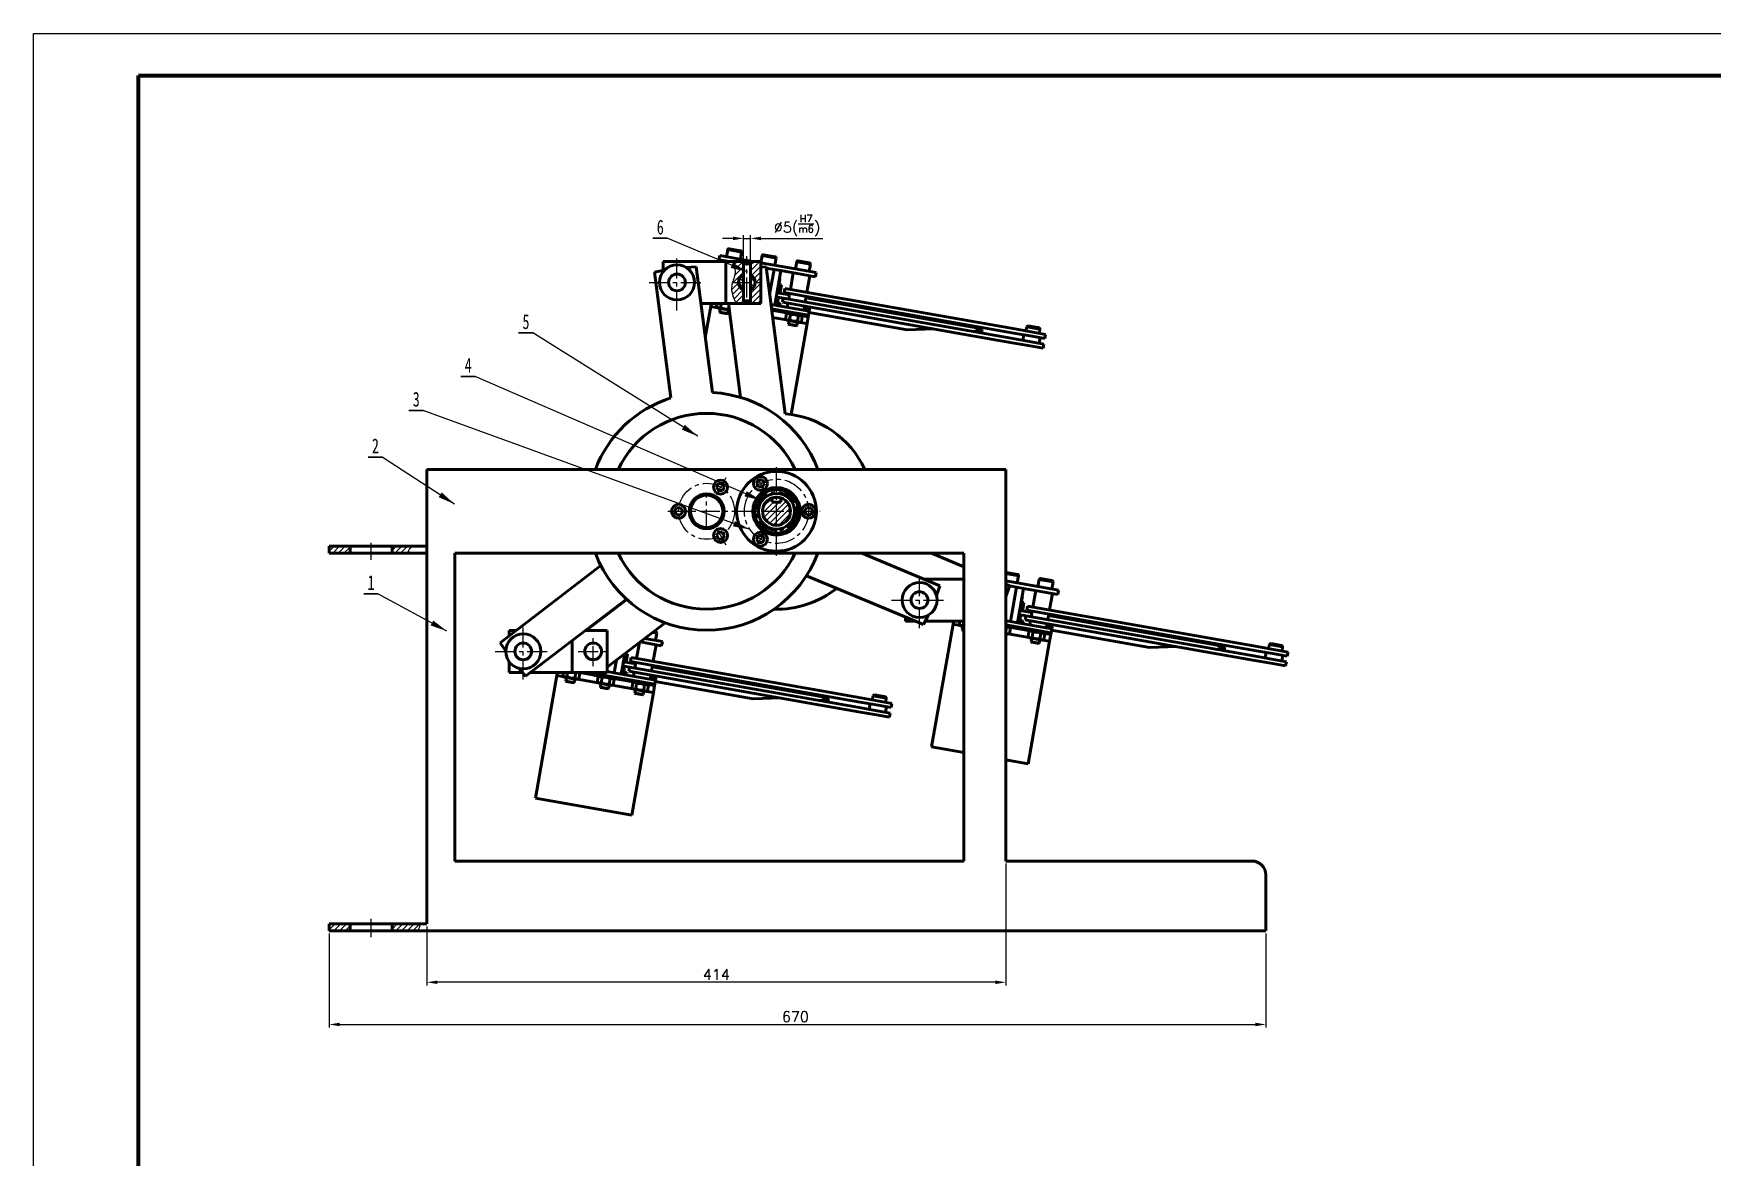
# Model space of a CAD drawing. Header units: millimetres. Extents: x 141 to 982, y 511 to 1105.
# Drawn here: x 141 to 541.3, y 837.5 to 1105.3 of the extents above; entities that cross this region are included whole.
import ezdxf

# ---------------------------------------------------------------- set-up
doc = ezdxf.new("R2010")
doc.units = ezdxf.units.MM
doc.header["$LTSCALE"] = 0.3
doc.linetypes.add('CENTER', pattern=[50.8, 31.75, -6.35, 6.35, -6.35])
doc.layers.add('10', color=7, linetype='Continuous')
for name, color, linetype, lineweight in [('剖面线', 190, 'Continuous', 18), ('尺寸线', 6, 'Continuous', 18), ('粗实线', 7, 'Continuous', 50), ('细实线', 3, 'Continuous', 18), ('细点画线', 1, 'CENTER', 18)]:
    doc.layers.add(name, color=color, linetype=linetype, lineweight=lineweight)
doc.styles.add('SLDTEXTSTYLE0', font='TXT', dxfattribs={"width": 0.7})
doc.styles.get("Standard").update_dxf_attribs({"font": 'txt', "bigfont": 'gbcbig.shx'})
doc.styles.add('我的样式', font='romans.shx', dxfattribs={"height": 2.5, "bigfont": 'chineset.shx'})
doc.dimstyles.new('SLDDIMSTYLE0', dxfattribs={"dimtxt": 0, "dimasz": 4.08, "dimexe": 0, "dimexo": 0.0625, "dimgap": 0, "dimtad": 0, "dimtih": 1, "dimtoh": 1, "dimdec": 0, "dimrnd": 1e-09, "dimzin": 0, "dimdsep": 46, "dimtxsty": 'Standard', "dimsah": 1, "dimcen": 0.09, "dimadec": 0, "dimazin": 0, "dimtfac": 4.08, "dimtdec": 0, "dimtofl": 0, "dimtmove": 0, "dimatfit": 3, "dimfxl": 1, "dimfrac": 2, "dimtolj": 1, "dimtzin": 0, "dimarcsym": 0})
doc.dimstyles.new('我的样式', dxfattribs={"dimtxt": 2.5, "dimasz": 2.5, "dimexe": 0.75, "dimexo": 0.625, "dimtad": 1, "dimdec": 1, "dimlfac": 3, "dimdsep": 46, "dimtxsty": '我的样式', "dimcen": 2.5, "dimclrd": 256, "dimclre": 256, "dimclrt": 256, "dimadec": 0, "dimazin": 0, "dimtp": 0.018, "dimtm": 0.018, "dimtfac": 1, "dimtdec": 1, "dimtmove": 0, "dimatfit": 3, "dimfxl": 1, "dimlwd": 18, "dimlwe": 18, "dimarcsym": 0})

# ---------------------------------------------------------------- blocks, each defined once
blk = doc.blocks.new('SW_NOTE_2')
at = {"layer": '10', "color": 0}
for p, q in [((-3.38, 0), (0, 0)), ((0, 0), (-3.38, 0)), ((-3.38, 0), (0, 0)), ((0, 0), (-3.38, 0)), ((-3.38, 0), (0, 0)), ((0, 0), (-3.38, 0))]:
    blk.add_line(p, q, dxfattribs=at)
at = {"layer": '10', "color": 0, "insert": (-2.46, 4.42), "char_height": 3.5, "attachment_point": 1, "style": 'SLDTEXTSTYLE0'}
blk.add_mtext('3', dxfattribs=at)
blk = doc.blocks.new('*D11')
at = {"layer": 'Defpoints', "color": 0, "transparency": 16777216}
for p in [(211.49, 891.5), (434.82, 891.5), (434.82, 869.22)]:
    blk.add_point(p, dxfattribs=at)
at = {"layer": '尺寸线', "linetype": 'Continuous', "lineweight": 18, "transparency": 16777216}
for p, q in [((211.49, 890.88), (211.49, 868.47)), ((434.82, 890.88), (434.82, 868.47)), ((213.99, 869.22), (432.32, 869.22))]:
    blk.add_line(p, q, dxfattribs=at)
at = {"layer": '尺寸线', "transparency": 16777216}
for points in [[(213.99, 869.63), (213.99, 868.8), (211.49, 869.22)], [(432.32, 869.63), (432.32, 868.8), (434.82, 869.22)]]:
    blk.add_solid(points, dxfattribs=at)
at = {"layer": '尺寸线', "transparency": 16777216, "insert": (322.67, 871.09), "char_height": 2.5, "attachment_point": 5, "style": '我的样式'}
blk.add_mtext('670', dxfattribs=at)
blk = doc.blocks.new('*D12')
at = {"layer": 'Defpoints', "color": 0, "transparency": 16777216}
for p in [(372.82, 908.17), (234.82, 893.17), (234.82, 879.27)]:
    blk.add_point(p, dxfattribs=at)
at = {"layer": '尺寸线', "linetype": 'Continuous', "lineweight": 18, "transparency": 16777216}
for p, q in [((372.82, 907.55), (372.82, 878.52)), ((234.82, 892.55), (234.82, 878.52)), ((370.32, 879.27), (237.32, 879.27))]:
    blk.add_line(p, q, dxfattribs=at)
at = {"layer": '尺寸线', "transparency": 16777216}
for points in [[(237.32, 879.68), (237.32, 878.85), (234.82, 879.27)], [(370.32, 879.68), (370.32, 878.85), (372.82, 879.27)]]:
    blk.add_solid(points, dxfattribs=at)
at = {"layer": '尺寸线', "transparency": 16777216, "insert": (303.82, 881.14), "char_height": 2.5, "attachment_point": 5, "style": '我的样式'}
blk.add_mtext('414', dxfattribs=at)
blk = doc.blocks.new('*D15')
at = {"layer": 'Defpoints', "color": 0, "transparency": 16777216}
for p in [(311.95, 1056.53), (310.28, 1050.44), (311.95, 1050.44)]:
    blk.add_point(p, dxfattribs=at)
at = {"layer": '尺寸线', "linetype": 'Continuous', "lineweight": 18, "transparency": 16777216}
for p, q in [((310.28, 1051.07), (310.28, 1057.28)), ((311.95, 1051.07), (311.95, 1057.28)), ((307.78, 1056.53), (305.28, 1056.53)), ((310.28, 1056.53), (311.95, 1056.53)), ((314.45, 1056.53), (329.17, 1056.53))]:
    blk.add_line(p, q, dxfattribs=at)
at = {"layer": '尺寸线', "transparency": 16777216}
for points in [[(307.78, 1056.95), (307.78, 1056.11), (310.28, 1056.53)], [(314.45, 1056.95), (314.45, 1056.11), (311.95, 1056.53)]]:
    blk.add_solid(points, dxfattribs=at)
at = {"layer": '尺寸线', "transparency": 16777216, "insert": (323.06, 1059.61), "char_height": 2.5, "attachment_point": 5, "style": '我的样式'}
blk.add_mtext('{\\Fromans,chineset|c134;%%C5(\\H0.7x;\\SH7/m6;\\H1.4286x;)}', dxfattribs=at)

msp = doc.modelspace()

# ---------------------------------------------------------------- hatches: boundary and pattern name
at = {"layer": '剖面线'}
h = msp.add_hatch(dxfattribs=at)
h.set_pattern_fill('ANSI31', color=256, scale=0.3)
edge = h.paths.add_edge_path()
edge.add_line((310.28, 1051.05), (307.92, 1051.05))
edge.add_spline(control_points=[(307.92, 1051.05), (308.169, 1050.032), (308.516, 1048.34), (307.858, 1046.703), (307.665, 1046.05)], knot_values=[0.3847955, 0.3847955, 0.3847955, 0.3847955, 3.4352604, 5.4721846, 5.4721846, 5.4721846, 5.4721846], degree=3, periodic=0)
edge.add_line((307.665, 1046.05), (309.099, 1046.05))
edge.add_arc((311.099, 1046.05), 2, 114.1552, 180, ccw=False)
edge.add_line((310.28, 1047.875), (310.28, 1051.05))
edge = h.paths.add_edge_path()
edge.add_arc((311.099, 1046.05), 2, 180, 245.8448, ccw=False)
edge.add_line((309.099, 1046.05), (307.665, 1046.05))
edge.add_spline(control_points=[(307.665, 1046.05), (307.58, 1045.762), (307.165, 1044.099), (307.869, 1042.43), (308.529, 1041.05)], knot_values=[5.4721846, 5.4721846, 5.4721846, 5.4721846, 6.3697654, 10.6655385, 10.6655385, 10.6655385, 10.6655385], degree=3, periodic=0)
edge.add_line((308.529, 1041.05), (310.28, 1041.05))
edge.add_line((310.28, 1041.05), (310.28, 1044.225))
h.paths.add_polyline_path([(314.432, 1051.05), (311.947, 1051.05), (311.947, 1047.861, -0.2910229), (313.099, 1046.05), (314.432, 1046.05)])
h.paths.add_polyline_path([(314.432, 1046.05), (313.099, 1046.05, -0.2910229), (311.947, 1044.238), (311.947, 1041.05), (314.432, 1041.05)])
h = msp.add_hatch(dxfattribs=at)
h.set_pattern_fill('ANSI31', color=256, scale=0.3, angle=90)
h.paths.add_polyline_path([(310.28, 1047.875, 0.295477), (309.099, 1046.05), (310.28, 1046.05)])
h.paths.add_polyline_path([(310.28, 1046.05), (309.099, 1046.05, 0.295477), (310.28, 1044.225)])
h.paths.add_polyline_path([(311.947, 1047.861), (311.947, 1046.05), (313.099, 1046.05, 0.2910229)])
h.paths.add_polyline_path([(313.099, 1046.05), (311.947, 1046.05), (311.947, 1044.238, 0.2910229)])
h = msp.add_hatch(dxfattribs=at)
h.set_pattern_fill('ANSI31', color=256, scale=0.3)
h.paths.add_polyline_path([(319.158, 994.684), (319.158, 993.671), (317.158, 993.671), (317.158, 994.684, 6.5131317)])
h = msp.add_hatch(dxfattribs=at)
h.set_pattern_fill('ANSI31', color=256, scale=0.3)
h.paths.add_polyline_path([(216.491, 983.171), (211.491, 983.171), (211.491, 981.505), (216.491, 981.505)])
edge = h.paths.add_edge_path()
edge.add_spline(control_points=[(230.519, 981.505), (230.39, 981.764), (230.34, 982.267), (230.794, 982.62), (231.006, 982.824), (230.821, 983.171)], knot_values=[2.1055184, 2.1055184, 2.1055184, 2.1055184, 2.9616351, 4.1004282, 4.8783937, 4.8783937, 4.8783937, 4.8783937], degree=3, periodic=0)
edge.add_line((230.821, 983.171), (226.491, 983.171))
edge.add_line((226.491, 983.171), (226.491, 981.505))
edge.add_line((226.491, 981.505), (230.519, 981.505))
h.paths.add_polyline_path([(216.491, 893.171), (211.491, 893.171), (211.491, 891.505), (216.491, 891.505)])
edge = h.paths.add_edge_path()
edge.add_spline(control_points=[(232.751, 891.505), (232.748, 891.64), (232.791, 892.012), (233.166, 892.565), (233.038, 892.979), (232.931, 893.171)], knot_values=[0.6832729, 0.6832729, 0.6832729, 0.6832729, 1.0952409, 1.8270275, 2.4704393, 2.4704393, 2.4704393, 2.4704393], degree=3, periodic=0)
edge.add_line((232.931, 893.171), (226.491, 893.171))
edge.add_line((226.491, 893.171), (226.491, 891.505))
edge.add_line((226.491, 891.505), (232.751, 891.505))

# ---------------------------------------------------------------- linework, layer by layer
at = {"color": 3, "lineweight": -3}
for p, q in [((141.04, 1105.342), (982.04, 1105.342)), ((141.04, 511.342), (141.04, 1105.342))]:
    msp.add_line(p, q, dxfattribs=at)
at = {"lineweight": 70}
for p, q in [((166.04, 1095.342), (972.04, 1095.342)), ((166.04, 521.342), (166.04, 1095.342))]:
    msp.add_line(p, q, dxfattribs=at)
at = {"layer": '粗实线'}
for p, q in [((306.555, 1053.874), (306.251, 1052.151)), ((309.838, 1053.295), (306.555, 1053.874)), ((306.845, 1054.077), (309.635, 1053.585)), ((309.534, 1051.572), (309.838, 1053.295)), ((306.099, 1051.05), (291.099, 1051.05)), ((291.099, 1048.905), (291.099, 1051.05)), ((302.87, 1019.804), (298.99, 1049.784)), ((304.365, 1051.05), (304.436, 1051.455)), ((304.61, 1052.44), (304.436, 1051.455)), ((304.436, 1051.455), (306.077, 1051.166)), ((304.61, 1052.44), (312.496, 1051.05)), ((306.077, 1051.166), (306.057, 1051.05)), ((306.077, 1051.166), (306.737, 1051.05)), ((306.099, 1041.05), (306.099, 1051.05)), ((314.432, 1051.05), (306.099, 1051.05)), ((310.28, 1041.05), (310.28, 1051.05)), ((310.425, 1050.586), (310.28, 1050.442)), ((310.28, 1050.442), (311.947, 1050.442)), ((310.425, 1050.586), (311.803, 1050.586)), ((311.947, 1050.442), (311.803, 1050.586)), ((311.947, 1041.05), (311.947, 1051.05)), ((314.432, 1041.05), (314.432, 1051.05)), ((314.432, 1050.708), (327.589, 1048.388)), ((315.657, 1049.784), (314.432, 1049.719)), ((314.762, 1052.427), (314.458, 1050.704)), ((318.044, 1051.848), (314.762, 1052.427)), ((315.051, 1052.63), (317.842, 1052.138)), ((320.191, 1014.749), (315.657, 1049.784)), ((315.698, 1049.47), (317.567, 1049.14)), ((316.514, 1043.166), (317.567, 1049.14)), ((317.567, 1049.14), (319.208, 1048.851)), ((317.741, 1050.125), (318.044, 1051.848)), ((319.208, 1048.851), (317.761, 1040.644)), ((319.208, 1048.851), (327.415, 1047.404)), ((322.968, 1050.98), (322.665, 1049.257)), ((326.251, 1050.401), (322.968, 1050.98)), ((323.258, 1051.183), (326.048, 1050.691)), ((325.947, 1048.678), (326.251, 1050.401)), ((289.073, 1048.501), (292.953, 1018.521)), ((318.504, 1044.859), (318.544, 1044.852)), ((318.505, 1044.86), (318.778, 1044.808)), ((318.544, 1044.852), (318.819, 1044.801)), ((319.317, 1045.447), (318.647, 1045.565)), ((318.742, 1045.548), (318.857, 1046.205)), ((318.745, 1046.224), (318.857, 1046.205)), ((318.777, 1044.571), (318.819, 1044.801)), ((318.819, 1044.801), (318.778, 1044.808)), ((318.857, 1046.205), (318.973, 1046.861)), ((318.861, 1046.881), (318.973, 1046.861)), ((319.317, 1045.447), (319.027, 1043.805)), ((322.163, 1048.33), (321.468, 1044.39)), ((325.407, 1043.696), (326.102, 1047.635)), ((327.589, 1048.388), (327.415, 1047.404)), ((306.099, 1041.05), (300.121, 1041.05)), ((302.468, 1040.294), (302.601, 1041.05)), ((304.032, 1041.05), (303.882, 1040.202)), ((305.009, 1041.05), (304.83, 1040.034)), ((314.432, 1041.05), (306.099, 1041.05)), ((306.704, 1041.05), (309.603, 1018.652)), ((310.425, 1041.513), (310.28, 1041.657)), ((310.28, 1041.657), (311.947, 1041.657)), ((310.425, 1041.513), (311.803, 1041.513)), ((311.947, 1041.657), (311.803, 1041.513)), ((317.761, 1040.644), (316.818, 1040.81)), ((317.761, 1040.644), (325.968, 1039.197)), ((318.913, 1040.855), (317.832, 1041.045)), ((318.108, 1042.614), (319.75, 1042.324)), ((318.282, 1043.598), (321.237, 1043.077)), ((319.027, 1043.805), (318.357, 1043.924)), ((318.373, 1041.235), (318.601, 1042.527)), ((318.735, 1044.579), (318.464, 1044.63)), ((318.638, 1043.536), (318.696, 1043.864)), ((318.735, 1044.579), (318.777, 1044.571)), ((318.775, 1043.511), (318.832, 1043.84)), ((319.172, 1040.809), (318.913, 1040.855)), ((319.101, 1040.408), (319.172, 1040.809)), ((319.75, 1042.324), (319.576, 1041.339)), ((319.576, 1041.339), (362.617, 1033.75)), ((319.75, 1042.324), (362.791, 1034.735)), ((320.155, 1044.622), (319.981, 1043.637)), ((319.981, 1043.637), (363.022, 1036.048)), ((320.155, 1044.622), (363.196, 1037.033)), ((320.889, 1041.108), (320.716, 1040.123)), ((321.294, 1043.406), (321.063, 1042.093)), ((325.002, 1041.398), (325.234, 1042.711)), ((325.176, 1042.383), (365.35, 1035.299)), ((301.171, 1032.937), (302.468, 1040.294)), ((304.119, 1040.003), (302.468, 1040.294)), ((303.882, 1040.202), (304.221, 1039.917)), ((304.221, 1039.917), (306.912, 1039.443)), ((304.754, 1039.823), (304.607, 1038.986)), ((304.607, 1038.986), (304.674, 1038.89)), ((304.607, 1038.986), (306.576, 1038.639)), ((306.48, 1038.571), (304.674, 1038.89)), ((306.48, 1038.571), (306.576, 1038.639)), ((306.576, 1038.639), (306.724, 1039.476)), ((306.814, 1040.202), (306.725, 1039.7)), ((306.894, 1039.582), (306.725, 1039.7)), ((325.794, 1038.212), (316.953, 1039.771)), ((316.998, 1039.425), (325.736, 1037.884)), ((320.532, 1037.109), (317.222, 1037.693)), ((320.52, 1038.579), (320.296, 1037.307)), ((320.296, 1037.307), (320.634, 1037.023)), ((320.935, 1038.73), (320.52, 1038.579)), ((320.634, 1037.023), (321.394, 1036.889)), ((321.168, 1036.929), (321.02, 1036.092)), ((321.468, 1038.412), (321.243, 1037.14)), ((321.394, 1036.889), (323.671, 1036.488)), ((323.363, 1038.078), (323.139, 1036.806)), ((323.671, 1036.488), (324.086, 1036.639)), ((324.311, 1037.911), (323.972, 1038.195)), ((324.311, 1037.911), (324.086, 1036.639)), ((324.655, 1039.428), (324.828, 1040.413)), ((324.907, 1039.418), (324.901, 1039.385)), ((324.907, 1039.418), (325.451, 1039.322)), ((325.017, 1040.041), (325.011, 1040.009)), ((325.011, 1040.009), (325.556, 1039.913)), ((325.017, 1040.041), (325.561, 1039.945)), ((325.736, 1037.884), (325.447, 1036.242)), ((325.451, 1039.322), (325.974, 1039.23)), ((325.556, 1039.913), (326.078, 1039.821)), ((325.561, 1039.945), (326.084, 1039.853)), ((325.736, 1037.884), (325.794, 1038.212)), ((325.968, 1039.197), (325.794, 1038.212)), ((325.91, 1038.869), (349.277, 1034.748)), ((326.142, 1040.182), (325.968, 1039.197)), ((363.196, 1037.033), (374.94, 1034.962)), ((321.02, 1036.092), (321.088, 1035.996)), ((321.02, 1036.092), (322.99, 1035.745)), ((322.893, 1035.677), (321.088, 1035.996)), ((321.627, 1014.579), (325.447, 1036.242)), ((322.893, 1035.677), (322.99, 1035.745)), ((322.99, 1035.745), (323.138, 1036.582)), ((325.447, 1036.242), (323.796, 1036.533)), ((349.277, 1034.748), (355.686, 1034.972)), ((362.617, 1033.75), (374.362, 1031.679)), ((362.791, 1034.735), (374.535, 1032.664)), ((363.022, 1036.048), (374.767, 1033.977)), ((374.535, 1032.664), (378.838, 1031.905)), ((374.767, 1033.977), (379.07, 1033.218)), ((374.94, 1034.962), (379.243, 1034.203)), ((377.1, 1033.566), (376.869, 1032.253)), ((377.861, 1035.458), (377.602, 1034.493)), ((380.481, 1034.996), (377.861, 1035.458)), ((378.241, 1035.7), (380.31, 1035.335)), ((379.07, 1033.218), (382.113, 1032.682)), ((379.243, 1034.203), (382.287, 1033.666)), ((380.31, 1035.335), (380.698, 1035.267)), ((380.972, 1034.909), (380.481, 1034.996)), ((380.808, 1031.558), (381.039, 1032.871)), ((380.885, 1033.914), (380.972, 1034.909)), ((382.113, 1032.682), (382.287, 1033.666)), ((374.362, 1031.679), (378.665, 1030.92)), ((378.665, 1030.92), (381.708, 1030.384)), ((378.838, 1031.905), (381.882, 1031.369)), ((381.708, 1030.384), (381.882, 1031.369)), ((234.824, 1001.505), (234.824, 991.505)), ((372.824, 1001.505), (234.824, 1001.505)), ((372.824, 1001.505), (372.824, 991.505)), ((303.862, 997.278), (304.343, 998.111)), ((304.343, 996.445), (303.862, 997.278)), ((304.343, 998.111), (305.306, 998.111)), ((305.306, 998.111), (305.787, 997.278)), ((305.787, 997.278), (305.306, 996.445)), ((313.362, 998.144), (313.843, 998.977)), ((313.843, 997.311), (313.362, 998.144)), ((313.843, 998.977), (314.806, 998.977)), ((314.806, 997.311), (313.843, 997.311)), ((314.806, 998.977), (315.287, 998.144)), ((315.287, 998.144), (314.806, 997.311)), ((305.306, 996.445), (304.343, 996.445)), ((317.158, 994.684), (317.158, 993.671)), ((317.158, 993.671), (319.158, 993.671)), ((319.158, 993.671), (319.158, 994.684)), ((234.824, 991.505), (234.824, 893.171)), ((293.862, 991.505), (294.343, 992.338)), ((294.343, 990.671), (293.862, 991.505)), ((294.343, 992.338), (295.306, 992.338)), ((295.306, 990.671), (294.343, 990.671)), ((295.306, 992.338), (295.787, 991.505)), ((295.787, 991.505), (295.306, 990.671)), ((324.862, 991.505), (325.343, 992.338)), ((325.343, 990.671), (324.862, 991.505)), ((325.343, 992.338), (326.306, 992.338)), ((326.306, 990.671), (325.343, 990.671)), ((326.306, 992.338), (326.787, 991.505)), ((326.787, 991.505), (326.306, 990.671)), ((372.824, 991.505), (372.824, 908.171)), ((303.862, 985.731), (304.343, 986.564)), ((304.343, 984.898), (303.862, 985.731)), ((304.343, 986.564), (305.306, 986.564)), ((305.306, 984.898), (304.343, 984.898)), ((305.306, 986.564), (305.787, 985.731)), ((305.787, 985.731), (305.306, 984.898)), ((313.362, 984.865), (313.843, 985.698)), ((313.843, 984.032), (313.362, 984.865)), ((313.843, 985.698), (314.806, 985.698)), ((314.806, 985.698), (315.287, 984.865)), ((315.287, 984.865), (314.806, 984.032)), ((211.491, 983.171), (211.491, 981.505)), ((211.491, 983.171), (221.491, 983.171)), ((211.491, 981.505), (221.491, 981.505)), ((216.491, 981.505), (216.491, 983.171)), ((221.491, 983.171), (234.824, 983.171)), ((221.491, 981.505), (234.824, 981.505)), ((226.491, 981.505), (226.491, 983.171)), ((241.491, 981.505), (241.491, 908.171)), ((362.824, 981.505), (241.491, 981.505)), ((314.806, 984.032), (313.843, 984.032)), ((357.06, 973.761), (338.481, 981.505)), ((362.824, 978.305), (355.147, 981.505)), ((362.824, 908.171), (362.824, 981.505)), ((276.293, 978.549), (252.27, 960.199)), ((375.871, 976.144), (372.824, 976.681)), ((372.878, 976.926), (375.668, 976.434)), ((325.31, 976.16), (353.213, 964.53)), ((362.824, 975.345), (353.258, 975.345)), ((372.824, 974.904), (385.415, 972.684)), ((373.727, 973.761), (372.824, 974.137)), ((373.718, 973.731), (375.393, 973.436)), ((373.946, 965.229), (375.393, 973.436)), ((375.393, 973.436), (377.034, 973.146)), ((375.567, 974.421), (375.871, 976.144)), ((377.034, 973.146), (375.587, 964.94)), ((377.034, 973.146), (385.241, 971.699)), ((379.989, 972.625), (379.294, 968.686)), ((380.795, 975.276), (380.491, 973.552)), ((384.077, 974.697), (380.795, 975.276)), ((381.084, 975.479), (383.875, 974.987)), ((383.773, 972.974), (384.077, 974.697)), ((385.415, 972.684), (385.241, 971.699)), ((258.34, 952.252), (282.363, 970.602)), ((282.451, 970.522), (272.759, 963.119)), ((376.562, 968.875), (376.29, 968.925)), ((376.331, 969.155), (376.604, 969.104)), ((376.331, 969.155), (376.371, 969.147)), ((376.371, 969.147), (376.645, 969.097)), ((377.143, 969.743), (376.473, 969.861)), ((376.562, 968.875), (376.603, 968.867)), ((376.568, 969.844), (376.683, 970.5)), ((376.571, 970.52), (376.683, 970.5)), ((376.603, 968.867), (376.645, 969.097)), ((376.645, 969.097), (376.604, 969.104)), ((376.683, 970.5), (376.799, 971.157)), ((376.687, 971.177), (376.799, 971.157)), ((377.143, 969.743), (376.853, 968.101)), ((377.981, 968.918), (377.808, 967.933)), ((377.981, 968.918), (421.022, 961.328)), ((383.233, 967.992), (383.928, 971.931)), ((277.783, 954.373), (291.624, 964.945)), ((348.925, 965.345), (348.925, 966.318)), ((351.258, 965.345), (348.925, 965.345)), ((362.824, 965.345), (353.63, 965.345)), ((355.143, 935.374), (360.294, 964.59)), ((360.294, 964.59), (360.427, 965.345)), ((361.945, 964.299), (360.294, 964.59)), ((361.858, 965.345), (361.709, 964.497)), ((362.824, 965.285), (362.656, 964.33)), ((372.824, 965.427), (373.946, 965.229)), ((375.587, 964.94), (373.946, 965.229)), ((375.587, 964.94), (383.794, 963.493)), ((376.739, 965.15), (375.658, 965.341)), ((375.935, 966.909), (377.576, 966.62)), ((376.108, 967.894), (379.063, 967.373)), ((376.853, 968.101), (376.183, 968.219)), ((376.199, 965.531), (376.427, 966.822)), ((376.464, 967.831), (376.522, 968.16)), ((376.601, 967.807), (376.659, 968.135)), ((376.998, 965.105), (376.739, 965.15)), ((376.927, 964.703), (376.998, 965.105)), ((377.576, 966.62), (377.402, 965.635)), ((377.402, 965.635), (420.443, 958.046)), ((377.576, 966.62), (420.617, 959.031)), ((377.808, 967.933), (420.848, 960.344)), ((378.715, 965.403), (378.542, 964.419)), ((379.121, 967.701), (378.889, 966.388)), ((382.481, 963.724), (382.655, 964.709)), ((382.828, 965.694), (383.06, 967.007)), ((383.002, 966.679), (423.176, 959.595)), ((256.092, 963.119), (254.45, 963.119)), ((254.45, 961.864), (254.45, 963.119)), ((269.45, 953.119), (269.45, 960.738)), ((277.783, 963.119), (272.566, 963.119)), ((273.181, 963.589), (273.338, 963.561)), ((277.783, 953.119), (277.783, 963.119)), ((286.722, 961.201), (290.94, 960.457)), ((289.602, 962.47), (288.612, 962.645)), ((288.882, 962.851), (289.4, 962.76)), ((289.299, 960.747), (289.602, 962.47)), ((361.709, 964.497), (362.047, 964.213)), ((362.047, 964.213), (362.824, 964.076)), ((362.581, 964.119), (362.433, 963.282)), ((362.433, 963.282), (362.501, 963.185)), ((362.433, 963.282), (362.824, 963.213)), ((362.824, 963.128), (362.501, 963.185)), ((362.824, 964.265), (362.656, 964.33)), ((383.62, 962.508), (372.824, 964.411)), ((372.824, 964.073), (383.563, 962.179)), ((372.824, 963.893), (372.982, 963.821)), ((372.982, 963.821), (372.824, 962.925)), ((372.824, 962.313), (373.29, 962.231)), ((373.29, 962.231), (373.706, 962.382)), ((378.358, 961.405), (373.416, 962.276)), ((373.93, 963.654), (373.591, 963.938)), ((373.93, 963.654), (373.706, 962.382)), ((378.346, 962.875), (378.122, 961.603)), ((378.122, 961.603), (378.461, 961.319)), ((378.762, 963.026), (378.346, 962.875)), ((378.461, 961.319), (379.22, 961.185)), ((378.994, 961.225), (378.846, 960.388)), ((379.294, 962.708), (379.07, 961.436)), ((379.22, 961.185), (381.497, 960.784)), ((380.816, 960.041), (380.964, 960.878)), ((381.189, 962.374), (380.965, 961.102)), ((381.497, 960.784), (381.912, 960.935)), ((383.273, 960.538), (381.622, 960.829)), ((382.137, 962.206), (381.798, 962.491)), ((382.137, 962.206), (381.912, 960.935)), ((382.733, 963.714), (382.727, 963.681)), ((382.733, 963.714), (383.278, 963.617)), ((382.843, 964.337), (382.837, 964.304)), ((382.837, 964.304), (383.382, 964.208)), ((382.843, 964.337), (383.387, 964.241)), ((383.563, 962.179), (383.273, 960.538)), ((383.278, 963.617), (383.8, 963.525)), ((383.382, 964.208), (383.904, 964.116)), ((383.387, 964.241), (383.91, 964.149)), ((383.563, 962.179), (383.62, 962.508)), ((383.794, 963.493), (383.62, 962.508)), ((383.736, 963.164), (407.103, 959.044)), ((383.968, 964.477), (383.794, 963.493)), ((421.022, 961.328), (432.767, 959.258)), ((281.969, 957.57), (281.112, 952.713)), ((282.087, 956.648), (281.815, 956.699)), ((281.856, 956.929), (282.13, 956.877)), ((281.856, 956.928), (281.896, 956.921)), ((281.896, 956.921), (282.171, 956.87)), ((282.668, 957.516), (282.042, 957.626)), ((282.087, 956.648), (282.128, 956.64)), ((282.093, 957.617), (282.103, 957.672)), ((282.128, 956.64), (282.171, 956.87)), ((282.171, 956.87), (282.13, 956.877)), ((282.668, 957.516), (282.378, 955.874)), ((283.506, 956.691), (283.333, 955.706)), ((283.506, 956.691), (326.547, 949.102)), ((285.489, 960.259), (284.819, 956.459)), ((285.642, 960.376), (290.766, 959.473)), ((288.759, 955.765), (289.453, 959.704)), ((290.94, 960.457), (290.766, 959.473)), ((378.122, 931.322), (383.273, 960.538)), ((378.846, 960.388), (378.914, 960.291)), ((378.846, 960.388), (380.816, 960.041)), ((380.72, 959.973), (378.914, 960.291)), ((380.72, 959.973), (380.816, 960.041)), ((407.103, 959.044), (413.512, 959.268)), ((420.443, 958.046), (432.188, 955.975)), ((420.617, 959.031), (432.361, 956.96)), ((420.848, 960.344), (432.593, 958.273)), ((432.361, 956.96), (436.664, 956.201)), ((432.593, 958.273), (436.896, 957.514)), ((432.767, 959.258), (437.07, 958.499)), ((434.926, 957.861), (434.695, 956.548)), ((435.687, 959.754), (435.428, 958.788)), ((438.307, 959.292), (435.687, 959.754)), ((436.067, 959.996), (438.136, 959.631)), ((436.896, 957.514), (439.939, 956.977)), ((437.07, 958.499), (440.113, 957.962)), ((438.136, 959.631), (438.524, 959.562)), ((438.798, 959.205), (438.307, 959.292)), ((438.634, 955.854), (438.866, 957.167)), ((438.711, 958.209), (438.798, 959.205)), ((439.939, 956.977), (440.113, 957.962)), ((254.45, 953.119), (254.45, 955.619)), ((257.567, 953.119), (254.45, 953.119)), ((269.45, 953.119), (259.474, 953.119)), ((265.819, 952.363), (265.953, 953.119)), ((267.383, 953.119), (267.234, 952.271)), ((268.36, 953.119), (268.181, 952.103)), ((277.783, 953.119), (269.45, 953.119)), ((270.301, 953.041), (270.077, 951.769)), ((270.13, 953.119), (270.301, 953.041)), ((271.248, 952.874), (270.957, 953.119)), ((271.248, 952.874), (271.024, 951.602)), ((271.133, 953.119), (274.809, 952.47)), ((274.451, 952.872), (273.053, 953.119)), ((274.234, 953.119), (275.007, 952.252)), ((275.007, 952.252), (276.141, 953.119)), ((289.146, 950.281), (275.562, 952.676)), ((277.783, 953.3), (279.471, 953.002)), ((279.471, 953.002), (280.013, 956.076)), ((281.112, 952.713), (279.471, 953.002)), ((281.112, 952.713), (289.319, 951.266)), ((282.264, 952.924), (281.183, 953.114)), ((281.46, 954.682), (283.101, 954.393)), ((281.633, 955.667), (284.588, 955.146)), ((282.378, 955.874), (281.709, 955.992)), ((281.724, 953.304), (281.952, 954.596)), ((281.989, 955.605), (282.047, 955.933)), ((282.126, 955.58), (282.184, 955.909)), ((282.523, 952.878), (282.264, 952.924)), ((282.452, 952.477), (282.523, 952.878)), ((283.101, 954.393), (282.927, 953.408)), ((282.927, 953.408), (325.968, 945.819)), ((283.101, 954.393), (326.142, 946.804)), ((283.333, 955.706), (326.373, 948.117)), ((284.241, 953.177), (284.067, 952.192)), ((284.646, 955.475), (284.414, 954.162)), ((288.353, 953.467), (288.585, 954.78)), ((288.527, 954.452), (328.702, 947.368)), ((432.188, 955.975), (436.491, 955.216)), ((436.491, 955.216), (439.534, 954.68)), ((436.664, 956.201), (439.708, 955.664)), ((439.534, 954.68), (439.708, 955.664)), ((260.668, 923.147), (265.819, 952.363)), ((267.47, 952.072), (265.819, 952.363)), ((267.234, 952.271), (267.572, 951.986)), ((267.572, 951.986), (270.609, 951.451)), ((268.106, 951.892), (267.958, 951.055)), ((267.958, 951.055), (268.026, 950.959)), ((267.958, 951.055), (269.928, 950.708)), ((269.831, 950.64), (268.026, 950.959)), ((269.831, 950.64), (269.928, 950.708)), ((269.928, 950.708), (270.075, 951.545)), ((270.609, 951.451), (271.024, 951.602)), ((275.677, 950.625), (270.734, 951.497)), ((275.202, 952.401), (289.088, 949.953)), ((275.665, 952.095), (275.44, 950.823)), ((275.44, 950.823), (275.779, 950.539)), ((276.08, 952.246), (275.665, 952.095)), ((275.779, 950.539), (278.815, 950.004)), ((276.312, 950.445), (276.165, 949.608)), ((276.165, 949.608), (276.232, 949.512)), ((276.165, 949.608), (278.134, 949.261)), ((278.038, 949.193), (276.232, 949.512)), ((276.612, 951.928), (276.388, 950.656)), ((278.038, 949.193), (278.134, 949.261)), ((278.134, 949.261), (278.282, 950.098)), ((278.507, 951.594), (278.283, 950.322)), ((278.815, 950.004), (279.231, 950.155)), ((283.884, 949.178), (278.941, 950.049)), ((279.455, 951.427), (279.116, 951.711)), ((279.455, 951.427), (279.231, 950.155)), ((283.871, 950.648), (283.647, 949.376)), ((283.647, 949.376), (283.986, 949.092)), ((284.287, 950.799), (283.871, 950.648)), ((283.986, 949.092), (284.745, 948.958)), ((284.519, 948.998), (284.372, 948.161)), ((284.819, 950.481), (284.595, 949.209)), ((284.745, 948.958), (287.022, 948.557)), ((286.341, 947.814), (286.489, 948.651)), ((286.714, 950.147), (286.49, 948.875)), ((287.022, 948.557), (287.438, 948.708)), ((288.798, 948.311), (287.147, 948.602)), ((287.662, 949.98), (287.323, 950.264)), ((287.662, 949.98), (287.438, 948.708)), ((288.006, 951.497), (288.18, 952.482)), ((288.258, 951.487), (288.252, 951.454)), ((288.258, 951.487), (288.803, 951.391)), ((288.368, 952.11), (288.362, 952.078)), ((288.362, 952.078), (288.907, 951.982)), ((288.368, 952.11), (288.913, 952.014)), ((289.088, 949.953), (288.798, 948.311)), ((288.803, 951.391), (289.325, 951.299)), ((288.907, 951.982), (289.429, 951.889)), ((288.913, 952.014), (289.435, 951.922)), ((289.088, 949.953), (289.146, 950.281)), ((289.319, 951.266), (289.146, 950.281)), ((289.261, 950.938), (312.628, 946.817)), ((289.493, 952.251), (289.319, 951.266)), ((326.547, 949.102), (338.292, 947.031)), ((283.647, 919.095), (288.798, 948.311)), ((284.372, 948.161), (284.439, 948.065)), ((284.372, 948.161), (286.341, 947.814)), ((286.245, 947.746), (284.439, 948.065)), ((286.245, 947.746), (286.341, 947.814)), ((312.628, 946.817), (319.037, 947.041)), ((325.968, 945.819), (337.713, 943.748)), ((326.142, 946.804), (337.886, 944.733)), ((326.373, 948.117), (338.118, 946.046)), ((337.886, 944.733), (342.19, 943.974)), ((338.118, 946.046), (342.421, 945.287)), ((338.292, 947.031), (342.595, 946.272)), ((340.451, 945.635), (340.22, 944.321)), ((341.212, 947.527), (340.953, 946.561)), ((343.833, 947.065), (341.212, 947.527)), ((341.592, 947.769), (343.661, 947.404)), ((342.421, 945.287), (345.464, 944.751)), ((342.595, 946.272), (345.638, 945.735)), ((343.661, 947.404), (344.049, 947.336)), ((344.323, 946.978), (343.833, 947.065)), ((344.159, 943.627), (344.391, 944.94)), ((344.236, 945.983), (344.323, 946.978)), ((345.464, 944.751), (345.638, 945.735)), ((337.713, 943.748), (342.016, 942.989)), ((342.016, 942.989), (345.059, 942.453)), ((342.19, 943.974), (345.233, 943.438)), ((345.059, 942.453), (345.233, 943.438)), ((362.824, 934.019), (355.143, 935.374)), ((378.122, 931.322), (372.824, 932.256)), ((283.647, 919.095), (260.668, 923.147)), ((241.491, 908.171), (362.824, 908.171)), ((372.824, 908.171), (431.491, 908.171)), ((434.824, 904.838), (434.824, 891.505)), ((211.491, 893.171), (211.491, 891.505)), ((221.491, 893.171), (211.491, 893.171)), ((216.491, 891.505), (216.491, 893.171)), ((234.824, 893.171), (221.491, 893.171)), ((226.491, 891.505), (226.491, 893.171)), ((221.491, 891.505), (211.491, 891.505)), ((234.824, 891.505), (221.491, 891.505)), ((234.824, 891.505), (434.824, 891.505))]:
    msp.add_line(p, q, dxfattribs=at)
at = {"layer": '粗实线', "flags": 128}
for points in [[(291.459, 1048.969), (290.299, 1048.754), (289.073, 1048.501)], [(298.99, 1049.784), (297.741, 1049.717), (296.564, 1049.629)], [(372.878, 976.926), (372.829, 976.929), (372.824, 976.929)], [(356.273, 971.461), (356.667, 972.573), (357.06, 973.761)], [(353.213, 964.53), (353.78, 965.646), (354.292, 966.709)], [(252.27, 960.199), (252.953, 959.15), (253.617, 958.175)], [(256.742, 954.084), (257.508, 953.187), (258.34, 952.252)]]:
    msp.add_lwpolyline(points, dxfattribs=at)
at = {"layer": '粗实线'}
for centre, radius in [((294.432, 1046.05), 4.167), ((294.432, 1046.05), 2), ((318.158, 991.505), 9.5), ((304.824, 997.278), 1.667), ((318.158, 991.505), 5.667), ((314.324, 998.144), 1.667), ((318.158, 991.505), 5.222), ((294.824, 991.505), 1.667), ((301.491, 991.505), 3.833), ((318.158, 991.505), 4.278), ((325.824, 991.505), 1.667), ((304.824, 985.731), 1.667), ((314.324, 984.865), 1.667), ((352.258, 970.345), 4.167), ((352.258, 970.345), 2), ((257.783, 958.119), 4.167), ((257.783, 958.119), 2), ((274.45, 958.119), 2)]:
    msp.add_circle(centre, radius, dxfattribs=at)
for centre, radius, start, end in [((306.801, 1053.831), 0.25, 80, 170), ((309.592, 1053.339), 0.25, 350, 80), ((315.008, 1052.384), 0.25, 80, 170), ((317.798, 1051.892), 0.25, 350, 80), ((323.215, 1050.937), 0.25, 80, 170), ((326.005, 1050.445), 0.25, 350, 80), ((311.099, 1046.05), 2, 114.1552, 245.8448), ((311.099, 1046.05), 2, 295.09519, 64.90481), ((318.208, 1044.796), 0.885, 278.5344, 61.4656), ((318.226, 1044.793), 0.553, 1.56577, 51.58774), ((318.143, 1039.844), 1.41, 43.17441, 101.42782), ((318.226, 1044.793), 0.553, 288.41664, 337.27797), ((378.183, 1035.372), 0.333, 80, 165), ((380.64, 1034.938), 0.333, 355, 80), ((301.491, 991.505), 28.333, 107.53838, 159.33268), ((301.491, 991.505), 28.333, 20.66732, 87.20988), ((301.491, 991.505), 23.333, 25.37693, 154.62307), ((318.158, 991.505), 23.333, 25.37693, 85.00051), ((301.491, 991.505), 4.167, 0, 180), ((318.158, 991.505), 3.333, 107.4576, 72.5424), ((301.491, 991.505), 4.167, 180, 0), ((301.491, 991.505), 28.333, 200.66732, 270), ((301.491, 991.505), 23.333, 205.37693, 334.62307), ((301.491, 991.505), 28.333, 270, 339.33268), ((318.158, 991.505), 23.333, 268.56746, 308.094), ((318.158, 991.505), 58.333, 339.57714, 342.29123), ((375.624, 976.187), 0.25, 350, 80), ((381.041, 975.232), 0.25, 80, 170), ((383.831, 974.74), 0.25, 350, 80), ((376.034, 969.092), 0.885, 278.5344, 61.4656), ((376.052, 969.088), 0.553, 288.41664, 337.27797), ((376.052, 969.089), 0.553, 1.56577, 51.58774), ((375.969, 964.14), 1.41, 43.17441, 101.42782), ((289.356, 962.514), 0.25, 350, 80), ((281.559, 956.865), 0.885, 278.53307, 57.964), ((281.577, 956.862), 0.553, 288.41664, 337.27797), ((281.577, 956.862), 0.553, 1.56577, 51.58774), ((436.009, 959.667), 0.333, 80, 165), ((438.466, 959.234), 0.333, 355, 80), ((281.495, 951.913), 1.41, 43.17441, 101.42782), ((341.534, 947.441), 0.333, 80, 165), ((343.991, 947.007), 0.333, 355, 80), ((431.491, 904.838), 3.333, 0, 90)]:
    msp.add_arc(centre, radius, start, end, dxfattribs=at)
for points, knots in [([(304.83, 1040.034), (304.647, 1039.988), (304.305, 1039.901), (304.017, 1040.106), (303.882, 1040.202)], [0, 0, 0, 0, 0.5347163, 1, 1, 1, 1]), ([(306.725, 1039.7), (306.639, 1039.692), (306.228, 1039.655), (305.564, 1039.711), (305.046, 1039.939), (304.83, 1040.034)], [0, 0, 0, 0, 0.1330563, 0.6370451, 1, 1, 1, 1]), ([(321.243, 1037.14), (321.154, 1037.113), (320.972, 1037.056), (320.72, 1037.068), (320.493, 1037.156), (320.362, 1037.257), (320.296, 1037.307)], [0, 0, 0, 0, 0.26459887, 0.53493514, 0.76533662, 1, 1, 1, 1]), ([(320.52, 1038.579), (320.703, 1038.626), (321.045, 1038.713), (321.333, 1038.508), (321.468, 1038.412)], [0, 0, 0, 0, 0.5347163, 1, 1, 1, 1]), ([(323.139, 1036.806), (322.787, 1036.789), (322.128, 1036.758), (321.524, 1037.019), (321.243, 1037.14)], [0, 0, 0, 0, 0.5347163, 1, 1, 1, 1]), ([(321.468, 1038.412), (321.82, 1038.429), (322.478, 1038.46), (323.082, 1038.199), (323.363, 1038.078)], [0, 0, 0, 0, 0.5347163, 1, 1, 1, 1]), ([(324.086, 1036.639), (324.025, 1036.619), (323.902, 1036.579), (323.698, 1036.556), (323.476, 1036.59), (323.284, 1036.69), (323.176, 1036.777), (323.139, 1036.806)], [0, 0, 0, 0, 0.1805624, 0.3626224, 0.6115638, 0.8672155, 1, 1, 1, 1]), ([(323.363, 1038.078), (323.408, 1038.093), (323.623, 1038.165), (323.96, 1038.167), (324.207, 1037.986), (324.311, 1037.911)], [0, 0, 0, 0, 0.1330563, 0.6370451, 1, 1, 1, 1]), ([(367.44, 1034.423), (367.066, 1034.403), (366.316, 1034.363), (365.557, 1034.331), (365.177, 1034.314)], [0, 0, 0, 0, 0.4999287, 1, 1, 1, 1]), ([(365.35, 1035.299), (365.702, 1035.154), (366.405, 1034.863), (367.095, 1034.57), (367.44, 1034.423)], [0, 0, 0, 0, 0.4999284, 1, 1, 1, 1]), ([(317.158, 994.684), (317.168, 994.688), (317.189, 994.695), (317.353, 994.742), (317.598, 994.795), (317.912, 994.834), (318.251, 994.842), (318.572, 994.817), (318.85, 994.768), (319.056, 994.716), (319.148, 994.687), (319.156, 994.685), (319.158, 994.684)], [0, 0, 0, 0, 0.10403775, 0.20795919, 0.31486857, 0.42394376, 0.52987387, 0.63245734, 0.73626964, 0.8440805, 0.95287265, 1, 1, 1, 1]), ([(362.656, 964.33), (362.473, 964.284), (362.131, 964.196), (361.843, 964.402), (361.709, 964.497)], [0, 0, 0, 0, 0.5347163, 1, 1, 1, 1]), ([(373.706, 962.382), (373.616, 962.354), (373.435, 962.298), (373.183, 962.311), (372.979, 962.386), (372.869, 962.469), (372.824, 962.503)], [0, 0, 0, 0, 0.2867255, 0.5796682, 0.8293366, 1, 1, 1, 1]), ([(372.982, 963.821), (373.165, 963.867), (373.507, 963.955), (373.796, 963.749), (373.93, 963.654)], [0, 0, 0, 0, 0.5347163, 1, 1, 1, 1]), ([(379.07, 961.436), (378.98, 961.408), (378.799, 961.352), (378.547, 961.364), (378.319, 961.452), (378.188, 961.552), (378.122, 961.603)], [0, 0, 0, 0, 0.2645989, 0.5349351, 0.7653366, 1, 1, 1, 1]), ([(378.346, 962.875), (378.529, 962.921), (378.871, 963.009), (379.16, 962.803), (379.294, 962.708)], [0, 0, 0, 0, 0.5347163, 1, 1, 1, 1]), ([(380.965, 961.102), (380.613, 961.085), (379.954, 961.054), (379.35, 961.315), (379.07, 961.436)], [0, 0, 0, 0, 0.5347163, 1, 1, 1, 1]), ([(379.294, 962.708), (379.646, 962.725), (380.304, 962.756), (380.908, 962.495), (381.189, 962.374)], [0, 0, 0, 0, 0.5347163, 1, 1, 1, 1]), ([(381.912, 960.935), (381.851, 960.915), (381.728, 960.875), (381.524, 960.851), (381.302, 960.886), (381.111, 960.986), (381.002, 961.072), (380.965, 961.102)], [0, 0, 0, 0, 0.18056239, 0.36262237, 0.61156376, 0.86721555, 1, 1, 1, 1]), ([(381.189, 962.374), (381.234, 962.389), (381.449, 962.461), (381.787, 962.462), (382.033, 962.282), (382.137, 962.206)], [0, 0, 0, 0, 0.1330563, 0.6370451, 1, 1, 1, 1]), ([(425.266, 958.718), (424.892, 958.699), (424.143, 958.659), (423.383, 958.626), (423.003, 958.61)], [0, 0, 0, 0, 0.4999287, 1, 1, 1, 1]), ([(423.176, 959.595), (423.528, 959.449), (424.231, 959.159), (424.921, 958.865), (425.266, 958.718)], [0, 0, 0, 0, 0.4999284, 1, 1, 1, 1]), ([(270.301, 953.041), (270.484, 953.088), (270.825, 953.175), (271.114, 952.969), (271.248, 952.874)], [0, 0, 0, 0, 0.5347163, 1, 1, 1, 1]), ([(268.181, 952.103), (267.998, 952.057), (267.657, 951.969), (267.368, 952.175), (267.234, 952.271)], [0, 0, 0, 0, 0.5347163, 1, 1, 1, 1]), ([(270.077, 951.769), (269.991, 951.761), (269.579, 951.724), (268.915, 951.78), (268.398, 952.008), (268.181, 952.103)], [0, 0, 0, 0, 0.1330563, 0.6370451, 1, 1, 1, 1]), ([(271.024, 951.602), (270.934, 951.574), (270.753, 951.518), (270.501, 951.53), (270.274, 951.618), (270.143, 951.718), (270.077, 951.769)], [0, 0, 0, 0, 0.26459887, 0.53493514, 0.76533662, 1, 1, 1, 1]), ([(276.388, 950.656), (276.205, 950.61), (275.863, 950.522), (275.575, 950.728), (275.44, 950.823)], [0, 0, 0, 0, 0.5347163, 1, 1, 1, 1]), ([(275.665, 952.095), (275.847, 952.142), (276.189, 952.229), (276.478, 952.024), (276.612, 951.928)], [0, 0, 0, 0, 0.5347163, 1, 1, 1, 1]), ([(278.283, 950.322), (278.197, 950.314), (277.785, 950.277), (277.122, 950.333), (276.604, 950.561), (276.388, 950.656)], [0, 0, 0, 0, 0.1330563, 0.6370451, 1, 1, 1, 1]), ([(276.612, 951.928), (276.848, 951.944), (277.412, 951.981), (278.055, 951.807), (278.429, 951.631), (278.507, 951.594)], [0, 0, 0, 0, 0.3629549, 0.8669437, 1, 1, 1, 1]), ([(279.231, 950.155), (279.141, 950.127), (278.96, 950.071), (278.708, 950.083), (278.48, 950.171), (278.349, 950.271), (278.283, 950.322)], [0, 0, 0, 0, 0.26459887, 0.53493514, 0.76533662, 1, 1, 1, 1]), ([(278.507, 951.594), (278.69, 951.641), (279.032, 951.728), (279.321, 951.522), (279.455, 951.427)], [0, 0, 0, 0, 0.5347163, 1, 1, 1, 1]), ([(284.595, 949.209), (284.505, 949.181), (284.324, 949.125), (284.072, 949.137), (283.844, 949.225), (283.713, 949.326), (283.647, 949.376)], [0, 0, 0, 0, 0.26459887, 0.53493514, 0.76533662, 1, 1, 1, 1]), ([(283.871, 950.648), (284.054, 950.695), (284.396, 950.782), (284.685, 950.577), (284.819, 950.481)], [0, 0, 0, 0, 0.5347163, 1, 1, 1, 1]), ([(286.49, 948.875), (286.138, 948.858), (285.479, 948.827), (284.876, 949.088), (284.595, 949.209)], [0, 0, 0, 0, 0.5347163, 1, 1, 1, 1]), ([(284.819, 950.481), (285.171, 950.498), (285.83, 950.529), (286.433, 950.268), (286.714, 950.147)], [0, 0, 0, 0, 0.5347163, 1, 1, 1, 1]), ([(287.438, 948.708), (287.376, 948.688), (287.253, 948.648), (287.049, 948.624), (286.827, 948.659), (286.636, 948.759), (286.527, 948.846), (286.49, 948.875)], [0, 0, 0, 0, 0.18056239, 0.36262237, 0.61156376, 0.86721555, 1, 1, 1, 1]), ([(286.714, 950.147), (286.759, 950.162), (286.974, 950.234), (287.312, 950.235), (287.558, 950.055), (287.662, 949.98)], [0, 0, 0, 0, 0.1330563, 0.6370451, 1, 1, 1, 1]), ([(330.791, 946.492), (330.417, 946.472), (329.668, 946.432), (328.908, 946.399), (328.528, 946.383)], [0, 0, 0, 0, 0.4999287, 1, 1, 1, 1]), ([(328.702, 947.368), (329.053, 947.223), (329.756, 946.932), (330.446, 946.638), (330.791, 946.492)], [0, 0, 0, 0, 0.4999284, 1, 1, 1, 1])]:
    msp.add_open_spline(points, degree=3, knots=knots, dxfattribs=at)
at = {"layer": '细实线'}
for p, q in [((288.7, 1056.563), (292.084, 1056.563)), ((292.084, 1056.563), (288.7, 1056.563)), ((288.7, 1056.563), (292.084, 1056.563)), ((292.084, 1056.563), (288.7, 1056.563)), ((288.7, 1056.563), (292.084, 1056.563)), ((292.084, 1056.563), (288.7, 1056.563)), ((256.667, 1034.014), (260.051, 1034.014)), ((260.051, 1034.014), (256.667, 1034.014)), ((256.667, 1034.014), (260.051, 1034.014)), ((260.051, 1034.014), (256.667, 1034.014)), ((256.667, 1034.014), (260.051, 1034.014)), ((260.051, 1034.014), (256.667, 1034.014)), ((242.906, 1023.651), (246.29, 1023.651)), ((246.29, 1023.651), (242.906, 1023.651)), ((242.906, 1023.651), (246.29, 1023.651)), ((246.29, 1023.651), (242.906, 1023.651)), ((242.906, 1023.651), (246.29, 1023.651)), ((246.29, 1023.651), (242.906, 1023.651)), ((220.774, 1004.423), (224.158, 1004.423)), ((224.158, 1004.423), (220.774, 1004.423)), ((220.774, 1004.423), (224.158, 1004.423)), ((224.158, 1004.423), (220.774, 1004.423)), ((220.774, 1004.423), (224.158, 1004.423)), ((224.158, 1004.423), (220.774, 1004.423)), ((219.743, 971.838), (223.127, 971.838)), ((223.127, 971.838), (219.743, 971.838)), ((219.743, 971.838), (223.127, 971.838)), ((223.127, 971.838), (219.743, 971.838)), ((219.743, 971.838), (223.127, 971.838)), ((223.127, 971.838), (219.743, 971.838))]:
    msp.add_line(p, q, dxfattribs=at)
for points, knots in [([(307.92, 1051.05), (308.169, 1050.032), (308.578, 1048.041), (306.889, 1044.753), (307.869, 1042.43), (308.529, 1041.05)], [0.3847955, 0.3847955, 0.3847955, 0.3847955, 3.4352604, 6.3697654, 10.6655385, 10.6655385, 10.6655385, 10.6655385]), ([(230.821, 983.171), (231.006, 982.824), (230.794, 982.62), (230.34, 982.267), (230.39, 981.764), (230.519, 981.505)], [2.1055184, 2.1055184, 2.1055184, 2.1055184, 2.883484, 4.0222771, 4.8783937, 4.8783937, 4.8783937, 4.8783937]), ([(232.931, 893.171), (233.038, 892.979), (233.166, 892.565), (232.791, 892.012), (232.748, 891.64), (232.751, 891.505)], [0.6832729, 0.6832729, 0.6832729, 0.6832729, 1.3266847, 2.0584713, 2.4704393, 2.4704393, 2.4704393, 2.4704393])]:
    msp.add_open_spline(points, degree=3, knots=knots, dxfattribs=at)
at = {"layer": '细点画线', "ltscale": 0.5}
for p, q in [((294.432, 1039.381), (294.432, 1052.718)), ((311.099, 1042.489), (311.099, 1052.322)), ((287.764, 1046.05), (301.1, 1046.05)), ((307.547, 1046.05), (314.65, 1046.05)), ((318.158, 980.871), (318.158, 1002.027)), ((306.099, 999.486), (303.76, 995.433)), ((313.26, 999.989), (315.599, 995.936)), ((301.491, 987.168), (301.491, 995.841)), ((292.275, 991.505), (328.584, 991.505)), ((303.76, 987.576), (306.099, 983.523)), ((315.599, 987.073), (313.26, 983.02)), ((221.491, 979.939), (221.491, 983.962)), ((352.258, 963.677), (352.258, 977.014)), ((345.59, 970.345), (358.926, 970.345)), ((257.783, 951.45), (257.783, 964.787)), ((274.45, 954.567), (274.45, 961.67)), ((251.115, 958.119), (264.451, 958.119)), ((270.898, 958.119), (278.002, 958.119)), ((221.491, 890.035), (221.491, 894.403))]:
    msp.add_line(p, q, dxfattribs=at)
at = {"layer": '细点画线'}
for p, q in [((294.432, 1046.05), (294.432, 1046.05)), ((294.432, 1046.05), (294.432, 1046.05)), ((311.099, 1046.05), (311.099, 1046.05)), ((311.099, 1046.05), (311.099, 1046.05)), ((301.491, 991.505), (301.491, 991.505)), ((301.491, 991.505), (301.491, 991.505)), ((318.158, 991.505), (318.158, 991.505)), ((318.158, 991.505), (318.158, 991.505)), ((352.258, 970.345), (352.258, 970.345)), ((352.258, 970.345), (352.258, 970.345)), ((257.783, 958.119), (257.783, 958.119)), ((257.783, 958.119), (257.783, 958.119)), ((274.45, 958.119), (274.45, 958.119)), ((274.45, 958.119), (274.45, 958.119))]:
    msp.add_line(p, q, dxfattribs=at)
at = {"layer": '细点画线', "ltscale": 0.5}
for centre, radius in [((301.491, 991.505), 6.667), ((318.158, 991.505), 7.667), ((318.158, 991.505), 4.729)]:
    msp.add_circle(centre, radius, dxfattribs=at)

# ---------------------------------------------------------------- block references
at = {"layer": '细实线'}
msp.add_blockref('SW_NOTE_2', (233.894, 1015.553), dxfattribs=at)

# ---------------------------------------------------------------- texts
at = {"layer": '细实线', "char_height": 3.5, "attachment_point": 1, "style": 'SLDTEXTSTYLE0'}
for s, insert in [('6', (289.624, 1060.982)), ('5', (257.591, 1038.433)), ('4', (243.83, 1028.07)), ('2', (221.698, 1008.842)), ('1', (220.667, 976.256))]:
    msp.add_mtext(s, dxfattribs=dict(at, insert=insert))

# ---------------------------------------------------------------- dimensions: what is measured, and where the dimension line sits
at = {"layer": '尺寸线'}
dim = msp.add_linear_dim(base=(311.947, 1056.532), p1=(310.28, 1050.442), p2=(311.947, 1050.442), text='{\\Fromans,chineset|c134;%%C<>(\\H0.7x;\\SH7/m6;\\H1.4286x;)}', dimstyle='我的样式', dxfattribs=at)
dim.commit()
dim.dimension.update_dxf_attribs({"geometry": '*D15', "text_midpoint": (323.06, 1059.615)})
dim = msp.add_linear_dim(base=(234.824, 879.267), p1=(372.824, 908.171), p2=(234.824, 893.171), dimstyle='我的样式', dxfattribs=at)
dim.commit()
dim.dimension.update_dxf_attribs({"geometry": '*D12', "text_midpoint": (303.824, 881.142)})
dim = msp.add_linear_dim(base=(434.824, 869.216), p1=(211.491, 891.505), p2=(434.824, 891.505), dimstyle='我的样式', dxfattribs=at)
dim.commit()
dim.dimension.update_dxf_attribs({"geometry": '*D11', "text_midpoint": (322.666, 869.216), "dimtype": 160})

# ---------------------------------------------------------------- leaders
at = {"layer": '细实线'}
for points in [[(311.243, 1048.553), (292.084, 1056.563)], [(299.401, 1009.377), (260.051, 1034.014)], [(314.519, 994.056), (246.29, 1023.651)], [(311.842, 987.159), (233.894, 1015.553)], [(241.399, 993.213), (224.158, 1004.423)], [(239.596, 962.953), (223.127, 971.838)]]:
    msp.add_leader(points, dimstyle='SLDDIMSTYLE0', dxfattribs=at)

doc.saveas('drawing.dxf')
